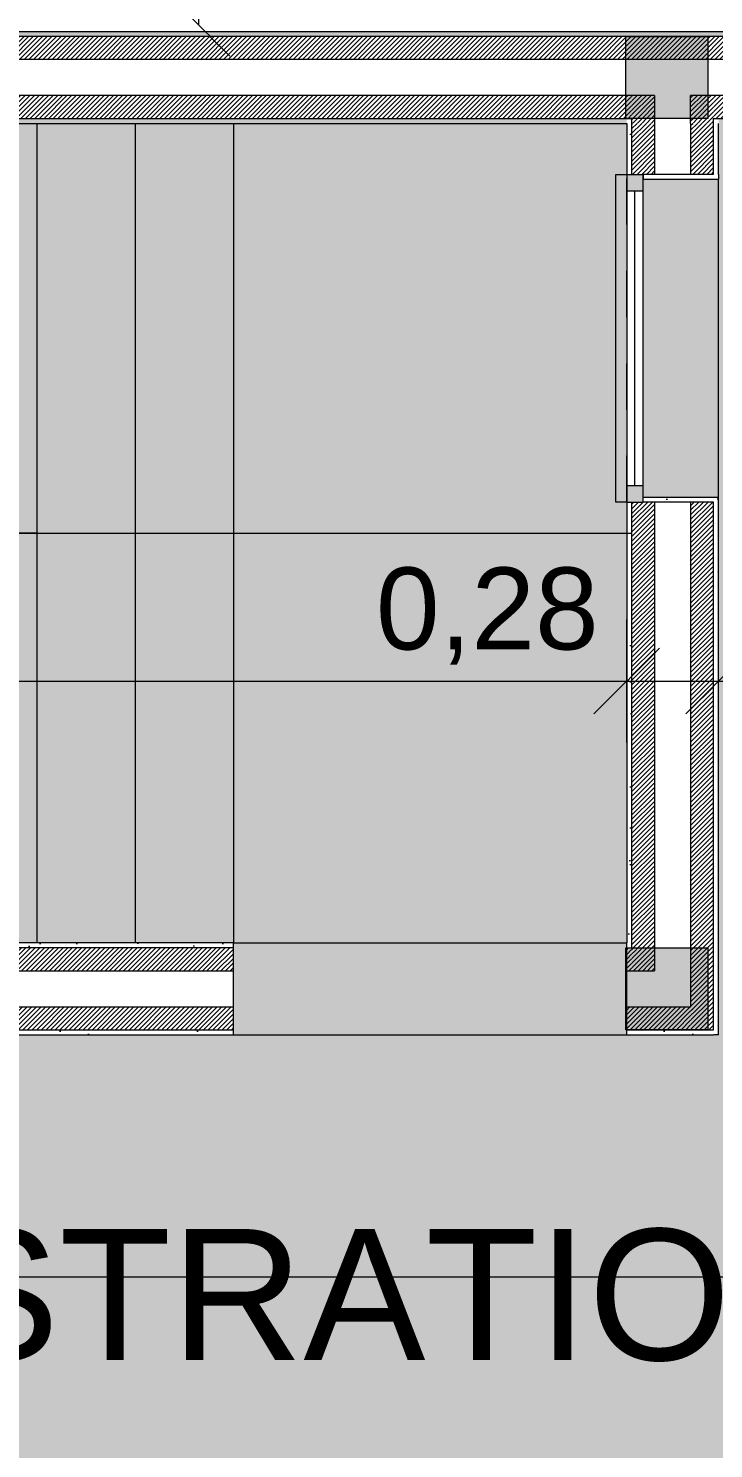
# Model space of a CAD drawing. Header units: millimetres. Extents: x 141848 to 1648660, y -821378 to -151356.
# Drawn here: x 227826 to 229916, y -257738 to -253406 of the extents above; entities that cross this region are included whole.
import ezdxf

# ---------------------------------------------------------------- set-up
doc = ezdxf.new("R2010")
doc.units = ezdxf.units.MM
doc.header["$MEASUREMENT"] = 0
doc.linetypes.add('Traits', pattern=[282.2222232818603, 141.1111116409302, -141.1111116409301])
doc.linetypes.add('Wipeout_Contour', pattern=[1000, 0, -1000])
for name, color, linetype in [('Cotations - 1_100', 7, 'Continuous'), ('Fenêtres ARCHICAD', 7, 'Continuous'), ('Marques - Coupes', 7, 'Continuous'), ('Nouveau_Co-Structure', 7, 'Continuous'), ('Sols_ Dalles', 7, 'Continuous')]:
    doc.layers.add(name, color=color, linetype=linetype)
doc.styles.add('STYLE_GENERE_2', font='')
doc.styles.get('STYLE_GENERE_2').set_extended_font_data('Arial')
doc.dimstyles.new('STYLE_GENERE__1', dxfattribs={"dimtxt": 250, "dimasz": 190, "dimexe": 1.25, "dimexo": 0.625, "dimgap": 0, "dimtad": 1, "dimlfac": 0.001, "dimtxsty": 'STYLE_GENERE_2', "dimblk": 'ARROWHEAD_6', "dimblk1": 'ARROWHEAD_6', "dimblk2": 'ARROWHEAD_6', "dimcen": 2.5, "dimse1": 1, "dimse2": 1, "dimclrd": 7, "dimclre": 7, "dimclrt": 7, "dimazin": 3, "dimtfac": 1, "dimtmove": 0, "dimatfit": 3})
doc.dimstyles.new('STYLE_GENERE__2', dxfattribs={"dimtxt": 250, "dimasz": 190, "dimexe": 1.25, "dimexo": 0.625, "dimgap": 0, "dimtad": 1, "dimlfac": 0.001, "dimtxsty": 'STYLE_GENERE_2', "dimblk": 'ARROWHEAD_6', "dimblk1": 'ARROWHEAD_6', "dimblk2": 'ARROWHEAD_6', "dimcen": 2.5, "dimse1": 1, "dimse2": 1, "dimclrd": 7, "dimclre": 7, "dimclrt": 7, "dimazin": 3, "dimtfac": 1, "dimtmove": 0, "dimatfit": 3})
doc.dimstyles.new('STYLE_GENERE__4', dxfattribs={"dimtxt": 250, "dimasz": 190, "dimexe": 1.25, "dimexo": 0.625, "dimgap": 0, "dimtad": 1, "dimlfac": 0.001, "dimtxsty": 'STYLE_GENERE_2', "dimblk": 'ARROWHEAD_6', "dimblk1": 'ARROWHEAD_6', "dimblk2": 'ARROWHEAD_6', "dimcen": 2.5, "dimse1": 1, "dimse2": 1, "dimclrd": 7, "dimclre": 7, "dimclrt": 7, "dimazin": 3, "dimtfac": 1, "dimtmove": 0, "dimatfit": 3})
pattern_1 = [(45, (0, 175), (-55.68465901844063, 55.68465901844063), [0, -52.50000000000001, 0, -78.75000000000003]), (110, (175, 175), (74.00079388689029, 26.93408628689645), [0, -38.5, 0, -66.50000000000001])]
pattern_2 = [(45, (0, 0), (-7.071067811865476, 7.071067811865476), [])]

# ---------------------------------------------------------------- blocks, each defined once
blk = doc.blocks.new('Dalle_17_1', base_point=(219225.5419720408, -253415.5712908681))
at = {"layer": 'Sols_ Dalles', "linetype": 'Continuous', "lineweight": 0, "true_color": 0x393736}
blk.add_hatch(color=250, dxfattribs=at).paths.add_polyline_path([(219225.5419720408, -253415.5712908681), (219225.5419720408, -256655.5712908682), (221305.5419720408, -256655.5712908682), (221305.5419720408, -257683.6597631115), (219225.5419720408, -257683.6597631115), (219225.5419720408, -261165.5712908682), (230511.033568261, -261165.5712908681), (230511.033568261, -259085.5712908682), (232166.033568261, -259085.5712908682), (232166.033568261, -261165.5712908681), (244226.033568261, -261165.5712908681), (244226.033568261, -253415.5712908681)])
at = {"layer": 'Sols_ Dalles', "color": 250, "linetype": 'Continuous', "lineweight": 5, "true_color": 0x1f1f1f, "flags": 128}
blk.add_lwpolyline([(219225.5419720408, -253415.5712908681), (244226.033568261, -253415.5712908681), (244226.033568261, -261165.5712908681), (232166.033568261, -261165.5712908681), (232166.033568261, -259085.5712908682), (230511.033568261, -259085.5712908682), (230511.033568261, -261165.5712908681), (219225.5419720408, -261165.5712908682), (219225.5419720408, -257683.6597631115), (221305.5419720408, -257683.6597631115), (221305.5419720408, -256655.5712908682), (219225.5419720408, -256655.5712908682)], close=True, dxfattribs=at)
blk = doc.blocks.new('Mur_16_1', base_point=(244226.033568261, -253415.5712908681))
at = {"color": 254, "linetype": 'Wipeout_Contour', "lineweight": 0, "ltscale": 1374074.521205101}
blk.add_wipeout([(219240.54197204046, -253430.5712908681), (244211.0335682609, -253430.5712908681), (244211.0335682609, -253415.5712908681), (219240.54197204046, -253415.5712908681)], dxfattribs=at)
at = {"color": 254, "linetype": 'Wipeout_Contour', "lineweight": 0, "ltscale": 1368799.062652909}
blk.add_wipeout([(229651.0335682609, -253695.5712908682), (229666.0335682609, -253695.5712908682), (229666.0335682609, -253680.5712908682), (229651.0335682609, -253680.5712908682)], dxfattribs=at)
at = {"color": 254, "linetype": 'Wipeout_Contour', "lineweight": 0, "ltscale": 1369510.679726213}
blk.add_wipeout([(229916.0335682609, -253695.5712908682), (229931.0335682609, -253695.5712908682), (229931.0335682609, -253680.5712908682), (229916.0335682609, -253680.5712908682)], dxfattribs=at)
at = {"linetype": 'Continuous', "lineweight": 5, "true_color": 0x5f5f5f}
h = blk.add_hatch(dxfattribs=at)
h.set_pattern_fill('Enduit_0001', color=251, style=0, pattern_type=2)
h.set_pattern_definition(pattern_1)
h.paths.add_polyline_path([(219240.5419720405, -253430.5712908681), (244211.033568261, -253430.5712908681), (244211.033568261, -253415.5712908681), (219240.5419720405, -253415.5712908681)])
h = blk.add_hatch(dxfattribs=at)
h.set_pattern_fill('Enduit_0001', color=251, style=0, pattern_type=2)
h.set_pattern_definition(pattern_1)
h.paths.add_polyline_path([(229651.0335682609, -253695.5712908682), (229666.0335682609, -253695.5712908682), (229666.0335682609, -253680.5712908682), (229651.0335682609, -253680.5712908682)])
h = blk.add_hatch(dxfattribs=at)
h.set_pattern_fill('Enduit_0001', color=251, style=0, pattern_type=2)
h.set_pattern_definition(pattern_1)
h.paths.add_polyline_path([(229916.0335682609, -253695.5712908682), (229931.0335682609, -253695.5712908682), (229931.0335682609, -253680.5712908682), (229916.0335682609, -253680.5712908682)])
at = {"color": 254, "linetype": 'Wipeout_Contour', "lineweight": 0, "ltscale": 1374194.48404925}
blk.add_wipeout([(219310.5419720406, -253500.57129086822), (244141.03356826105, -253500.57129086822), (244141.03356826105, -253430.5712908682), (219310.5419720406, -253430.5712908682)], dxfattribs=at)
at = {"color": 254, "linetype": 'Wipeout_Contour', "lineweight": 0, "ltscale": 1362360.349666437}
blk.add_wipeout([(224841.0335682608, -253695.5712908682), (229651.03356826087, -253695.5712908682), (229651.03356826087, -253680.5712908682), (224841.0335682608, -253680.5712908682)], dxfattribs=at)
at = {"linetype": 'Continuous', "lineweight": 5, "true_color": 0x5f5f5f}
h = blk.add_hatch(dxfattribs=at)
h.set_pattern_fill('Briques_terre_cuite__int_97', color=251, style=0, pattern_type=2)
h.set_pattern_definition(pattern_2)
h.paths.add_polyline_path([(219310.5419720406, -253500.5712908682), (244141.033568261, -253500.5712908682), (244141.033568261, -253430.5712908681), (219310.5419720406, -253430.5712908681)])
h = blk.add_hatch(dxfattribs=at)
h.set_pattern_fill('Enduit_0001', color=251, style=0, pattern_type=2)
h.set_pattern_definition(pattern_1)
h.paths.add_polyline_path([(224841.0335682608, -253695.5712908682), (229651.0335682609, -253695.5712908682), (229651.0335682609, -253680.5712908682), (224841.0335682608, -253680.5712908682)])
at = {"color": 7, "linetype": 'Continuous', "lineweight": 5}
blk.add_line((244141.033568261, -253430.5712908681), (219310.5419720406, -253430.5712908681), dxfattribs=at)
at = {"color": 7, "linetype": 'Continuous', "lineweight": 5, "flags": 128}
blk.add_lwpolyline([(244226.033568261, -253415.5712908681), (219225.5419720405, -253415.5712908681)], dxfattribs=at)
at = {"color": 254, "linetype": 'Wipeout_Contour', "lineweight": 0, "ltscale": 1388277.555200387}
blk.add_wipeout([(229846.0335682608, -253610.57129086813), (244031.033568261, -253610.57129086813), (244031.033568261, -253500.57129086816), (229846.0335682608, -253500.57129086816)], dxfattribs=at)
at = {"color": 254, "linetype": 'Wipeout_Contour', "lineweight": 0, "ltscale": 1368762.067978173}
blk.add_wipeout([(229736.0335682609, -253610.57129086813), (229846.03356826087, -253610.57129086813), (229846.03356826087, -253500.57129086816), (229736.0335682609, -253500.57129086816)], dxfattribs=at)
at = {"color": 254, "linetype": 'Wipeout_Contour', "lineweight": 0, "ltscale": 1377719.244217107}
blk.add_wipeout([(229916.0335682609, -253680.57129086822), (236091.0335682607, -253680.57129086822), (236091.0335682607, -253610.5712908682), (229916.0335682609, -253610.5712908682)], dxfattribs=at)
at = {"linetype": 'Continuous', "lineweight": 5, "true_color": 0x5f5f5f}
h = blk.add_hatch(dxfattribs=at)
h.set_pattern_fill('Briques_terre_cuite__int_97', color=251, style=0, pattern_type=2)
h.set_pattern_definition(pattern_2)
h.paths.add_polyline_path([(229916.0335682609, -253680.5712908682), (236091.0335682607, -253680.5712908682), (236091.0335682607, -253610.5712908681), (229916.0335682609, -253610.5712908681)])
at = {"color": 7, "linetype": 'Continuous', "lineweight": 5}
blk.add_line((244031.033568261, -253500.5712908682), (229846.0335682608, -253500.5712908682), dxfattribs=at)
at = {"color": 254, "linetype": 'Wipeout_Contour', "lineweight": 0, "ltscale": 1361966.980552045}
blk.add_wipeout([(224756.0335682608, -253610.57129086813), (229736.03356826087, -253610.57129086813), (229736.03356826087, -253500.57129086816), (224756.0335682608, -253500.57129086816)], dxfattribs=at)
at = {"color": 7, "linetype": 'Continuous', "lineweight": 5}
for p, q in [((229736.0335682609, -253500.5712908682), (224756.0335682608, -253500.5712908682)), ((229846.0335682608, -253500.5712908682), (229736.0335682609, -253500.5712908682))]:
    blk.add_line(p, q, dxfattribs=at)
at = {"color": 254, "linetype": 'Wipeout_Contour', "lineweight": 0, "ltscale": 1368787.153171021}
blk.add_wipeout([(229666.0335682609, -253680.57129086822), (229736.0335682609, -253680.57129086822), (229736.0335682609, -253610.5712908682), (229666.0335682609, -253610.5712908682)], dxfattribs=at)
at = {"color": 254, "linetype": 'Wipeout_Contour', "lineweight": 0, "ltscale": 1369270.560203287}
blk.add_wipeout([(229846.0335682608, -253680.57129086822), (229916.03356826084, -253680.57129086822), (229916.03356826084, -253610.5712908682), (229846.0335682608, -253610.5712908682)], dxfattribs=at)
at = {"linetype": 'Continuous', "lineweight": 5, "true_color": 0x5f5f5f}
h = blk.add_hatch(dxfattribs=at)
h.set_pattern_fill('Briques_terre_cuite__int_97', color=251, style=0, pattern_type=2)
h.set_pattern_definition(pattern_2)
h.paths.add_polyline_path([(229666.0335682609, -253680.5712908682), (229736.0335682609, -253680.5712908682), (229736.0335682609, -253610.5712908681), (229666.0335682609, -253610.5712908681)])
h = blk.add_hatch(dxfattribs=at)
h.set_pattern_fill('Briques_terre_cuite__int_97', color=251, style=0, pattern_type=2)
h.set_pattern_definition(pattern_2)
h.paths.add_polyline_path([(229846.0335682608, -253680.5712908682), (229916.0335682609, -253680.5712908682), (229916.0335682609, -253610.5712908681), (229846.0335682608, -253610.5712908681)])
at = {"color": 7, "linetype": 'Continuous', "lineweight": 5}
for p, q in [((229736.0335682609, -253610.5712908681), (229736.0335682609, -253680.5712908682)), ((229916.0335682609, -253610.5712908681), (229846.0335682608, -253610.5712908681)), ((229846.0335682608, -253680.5712908682), (229846.0335682608, -253610.5712908681)), ((236091.0335682607, -253610.5712908681), (229916.0335682609, -253610.5712908681)), ((229916.0335682609, -253695.5712908682), (229916.0335682609, -253680.5712908682)), ((229916.0335682609, -253680.5712908682), (236091.0335682607, -253680.5712908682))]:
    blk.add_line(p, q, dxfattribs=at)
at = {"color": 254, "linetype": 'Wipeout_Contour', "lineweight": 0, "ltscale": 1362233.96627735}
blk.add_wipeout([(224826.0335682608, -253680.57129086822), (229666.03356826084, -253680.57129086822), (229666.03356826084, -253610.5712908682), (224826.0335682608, -253610.5712908682)], dxfattribs=at)
at = {"linetype": 'Continuous', "lineweight": 5, "true_color": 0x5f5f5f}
h = blk.add_hatch(dxfattribs=at)
h.set_pattern_fill('Briques_terre_cuite__int_97', color=251, style=0, pattern_type=2)
h.set_pattern_definition(pattern_2)
h.paths.add_polyline_path([(224826.0335682608, -253680.5712908682), (229666.0335682609, -253680.5712908682), (229666.0335682609, -253610.5712908681), (224826.0335682608, -253610.5712908681)])
at = {"color": 7, "linetype": 'Continuous', "lineweight": 5}
for p, q in [((229666.0335682609, -253610.5712908681), (224826.0335682608, -253610.5712908681)), ((229736.0335682609, -253610.5712908681), (229666.0335682609, -253610.5712908681)), ((224826.0335682608, -253680.5712908682), (229666.0335682609, -253680.5712908682)), ((229666.0335682609, -253680.5712908682), (229666.0335682609, -253695.5712908682))]:
    blk.add_line(p, q, dxfattribs=at)
at = {"color": 7, "linetype": 'Continuous', "lineweight": 5, "flags": 128}
blk.add_lwpolyline([(224841.0335682608, -253695.5712908682), (229651.0335682609, -253695.5712908682)], dxfattribs=at)
blk = doc.blocks.new('Fenêtre 25_11')
at = {"layer": 'Fenêtres ARCHICAD', "color": 7, "linetype": 'Continuous', "lineweight": 5}
for p, q in [((-500, 230), (-484.9999999999999, 230)), ((-485, 230), (485, 230)), ((-484.9999999999999, 8.33e-14), (-484.9999999999999, 230)), ((500, 230), (484.9999999999998, 230)), ((484.9999999999998, 5.55e-14), (484.9999999999998, 230)), ((-500, -35), (-500, 0)), ((-500, -35), (-500, 0)), ((500, -35), (500, 0)), ((500, -35), (500, 0)), ((-500, -50), (-500, -35)), ((-500, -50), (-500, -35)), ((500, -50), (500, -35)), ((500, -50), (500, -35)), ((-500, -50), (-500, -83.33333333333334)), ((-500, -83.33333333333334), (500, -83.33333333333334)), ((500, -83.33333333333334), (500, -50))]:
    blk.add_line(p, q, dxfattribs=at)
at = {"layer": 'Fenêtres ARCHICAD', "color": 7, "linetype": 'Traits', "lineweight": 5}
blk.add_line((-500, -50), (500, -50), dxfattribs=at)
at = {"color": 254, "linetype": 'Wipeout_Contour', "lineweight": 0, "ltscale": 1805.539500322647}
blk.add_wipeout([(-450, 0), (-450, -50), (450, -50), (450, 0)], dxfattribs=at).dxf.layer = 'Fenêtres ARCHICAD'
at = {"layer": 'Fenêtres ARCHICAD', "color": 7, "linetype": 'Continuous', "lineweight": 5}
for p, q in [((-500, 0), (-450, 0)), ((-450, 0), (-450, -50)), ((-450, 0), (450, 0)), ((450, -50), (450, 0)), ((450, 0), (500, 0)), ((-450, -25), (450, -25)), ((-450, -50), (-500, -50)), ((450, -50), (-450, -50)), ((500, -50), (450, -50))]:
    blk.add_line(p, q, dxfattribs=at)
blk = doc.blocks.new('Mur_44_1', base_point=(229651.0335682609, -256475.5712908682))
at = {"color": 254, "linetype": 'Wipeout_Contour', "lineweight": 0, "ltscale": 1369396.525943397}
blk.add_wipeout([(229846.0335682608, -253695.5712908682), (229916.03356826084, -253695.5712908682), (229916.03356826084, -253680.5712908682), (229846.0335682608, -253680.5712908682)], dxfattribs=at)
at = {"color": 254, "linetype": 'Wipeout_Contour', "lineweight": 0, "ltscale": 1032206.449551505}
blk.add_wipeout([(229651.0335682609, -256210.5712908682), (229666.03356826087, -256210.5712908682), (229651.0335682609, -256195.5712908682)], dxfattribs=at)
at = {"color": 254, "linetype": 'Wipeout_Contour', "lineweight": 0, "ltscale": 1033329.076330912}
blk.add_wipeout([(229916.0335682609, -256475.5712908682), (229931.0335682609, -256475.5712908682), (229916.0335682609, -256460.5712908682)], dxfattribs=at)
at = {"linetype": 'Continuous', "lineweight": 5, "true_color": 0x5f5f5f}
h = blk.add_hatch(dxfattribs=at)
h.set_pattern_fill('Briques_terre_cuite__int_97', color=251, style=0, pattern_type=2)
h.set_pattern_definition(pattern_2)
h.paths.add_polyline_path([(229846.0335682608, -253695.5712908682), (229916.0335682609, -253695.5712908682), (229916.0335682609, -253680.5712908682), (229846.0335682608, -253680.5712908682)])
h = blk.add_hatch(dxfattribs=at)
h.set_pattern_fill('Enduit_0001', color=251, style=0, pattern_type=2)
h.set_pattern_definition(pattern_1)
h.paths.add_polyline_path([(229651.0335682609, -256210.5712908682), (229666.0335682608, -256210.5712908682), (229651.0335682609, -256195.5712908682)])
h = blk.add_hatch(dxfattribs=at)
h.set_pattern_fill('Enduit_0001', color=251, style=0, pattern_type=2)
h.set_pattern_definition(pattern_1)
h.paths.add_polyline_path([(229916.0335682609, -256475.5712908682), (229931.0335682609, -256475.5712908682), (229916.0335682609, -256460.5712908682)])
at = {"color": 254, "linetype": 'Wipeout_Contour', "lineweight": 0, "ltscale": 1369154.824507454}
blk.add_wipeout([(229736.0335682609, -253695.5712908682), (229846.03356826087, -253695.5712908682), (229846.03356826087, -253680.5712908682), (229736.0335682609, -253680.5712908682)], dxfattribs=at)
at = {"color": 254, "linetype": 'Wipeout_Contour', "lineweight": 0, "ltscale": 1369763.082496656}
blk.add_wipeout([(229916.0335668096, -253850.8691579527), (229931.0335676648, -253850.8691579527), (229931.03357451936, -253695.57129189657), (229916.03358394597, -253695.57129189657)], dxfattribs=at)
at = {"color": 254, "linetype": 'Wipeout_Contour', "lineweight": 0, "ltscale": 1033151.155318347}
blk.add_wipeout([(229846.0335682608, -256460.5712908682), (229916.03356826084, -256460.5712908682), (229846.0335682608, -256390.5712908682)], dxfattribs=at)
at = {"linetype": 'Continuous', "lineweight": 5, "true_color": 0x5f5f5f}
h = blk.add_hatch(dxfattribs=at)
h.set_pattern_fill('Enduit_0001', color=251, style=0, pattern_type=2)
h.set_pattern_definition(pattern_1)
h.paths.add_polyline_path([(229916.0335668096, -253850.8691579527), (229931.0335676648, -253850.8691579527), (229931.0335745194, -253695.5712918966), (229916.033583946, -253695.5712918966)])
h = blk.add_hatch(dxfattribs=at)
h.set_pattern_fill('Briques_terre_cuite__int_97', color=251, style=0, pattern_type=2)
h.set_pattern_definition(pattern_2)
h.paths.add_polyline_path([(229846.0335682608, -256460.5712908682), (229916.0335682609, -256460.5712908682), (229846.0335682608, -256390.5712908682)])
at = {"color": 254, "linetype": 'Wipeout_Contour', "lineweight": 0, "ltscale": 1368913.16339632}
blk.add_wipeout([(229666.0335682609, -253695.5712908682), (229736.0335682609, -253695.5712908682), (229736.0335682609, -253680.5712908682), (229666.0335682609, -253680.5712908682)], dxfattribs=at)
at = {"linetype": 'Continuous', "lineweight": 5, "true_color": 0x5f5f5f}
h = blk.add_hatch(dxfattribs=at)
h.set_pattern_fill('Briques_terre_cuite__int_97', color=251, style=0, pattern_type=2)
h.set_pattern_definition(pattern_2)
h.paths.add_polyline_path([(229666.0335682609, -253695.5712908682), (229736.0335682609, -253695.5712908682), (229736.0335682609, -253680.5712908682), (229666.0335682609, -253680.5712908682)])
at = {"color": 254, "linetype": 'Wipeout_Contour', "lineweight": 0, "ltscale": 1375354.317541871}
blk.add_wipeout([(229931.03357577173, -254850.8691662017), (229916.033561598, -254850.8691662017), (229916.03358580795, -256460.5712908682), (229931.03357577173, -256460.5712908682)], dxfattribs=at)
at = {"color": 254, "linetype": 'Wipeout_Contour', "lineweight": 0, "ltscale": 1032771.433866668}
blk.add_wipeout([(229736.0335682609, -256390.5712908682), (229846.0335682609, -256390.5712908682), (229736.0335682609, -256280.5712908682)], dxfattribs=at)
at = {"linetype": 'Continuous', "lineweight": 5, "true_color": 0x5f5f5f}
h = blk.add_hatch(dxfattribs=at)
h.set_pattern_fill('Enduit_0001', color=251, style=0, pattern_type=2)
h.set_pattern_definition(pattern_1)
h.paths.add_polyline_path([(229931.0335757718, -254850.8691662017), (229916.033561598, -254850.8691662017), (229916.033585808, -256460.5712908682), (229931.0335757718, -256460.5712908682)])
at = {"color": 254, "linetype": 'Wipeout_Contour', "lineweight": 0, "ltscale": 1369028.83652595}
blk.add_wipeout([(229736.0335682609, -253680.57129086822), (229846.03356826087, -253680.57129086822), (229846.03356826087, -253610.5712908682), (229736.0335682609, -253610.5712908682)], dxfattribs=at)
at = {"color": 254, "linetype": 'Wipeout_Contour', "lineweight": 0, "ltscale": 1369051.596572834}
blk.add_wipeout([(229666.03357571148, -253695.57129086816), (229651.0335682609, -253695.57129086816), (229651.0335682609, -253850.8691430127), (229666.03357571148, -253850.8691430127)], dxfattribs=at)
at = {"color": 254, "linetype": 'Wipeout_Contour', "lineweight": 0, "ltscale": 1032388.617941879}
blk.add_wipeout([(229666.0335682608, -256280.5712908682), (229736.03356826084, -256280.5712908682), (229666.0335682608, -256210.57129086813)], dxfattribs=at)
at = {"linetype": 'Continuous', "lineweight": 5, "true_color": 0x5f5f5f}
h = blk.add_hatch(dxfattribs=at)
h.set_pattern_fill('Enduit_0001', color=251, style=0, pattern_type=2)
h.set_pattern_definition(pattern_1)
h.paths.add_polyline_path([(229666.0335757114, -253695.5712908682), (229651.0335682609, -253695.5712908682), (229651.0335682609, -253850.8691430127), (229666.0335757114, -253850.8691430127)])
h = blk.add_hatch(dxfattribs=at)
h.set_pattern_fill('Briques_terre_cuite__int_97', color=251, style=0, pattern_type=2)
h.set_pattern_definition(pattern_2)
h.paths.add_polyline_path([(229666.0335682608, -256280.5712908682), (229736.0335682609, -256280.5712908682), (229666.0335682608, -256210.5712908681)])
at = {"color": 254, "linetype": 'Wipeout_Contour', "lineweight": 0, "ltscale": 1033326.508240678}
blk.add_wipeout([(229931.0335682609, -256460.5712908682), (229916.0335682609, -256460.5712908682), (229931.0335682609, -256475.5712908682)], dxfattribs=at)
at = {"linetype": 'Continuous', "lineweight": 5, "true_color": 0x5f5f5f}
h = blk.add_hatch(dxfattribs=at)
h.set_pattern_fill('Enduit_0001', color=251, style=0, pattern_type=2)
h.set_pattern_definition(pattern_1)
h.paths.add_polyline_path([(229931.0335682609, -256460.5712908682), (229916.0335682609, -256460.5712908682), (229931.0335682609, -256475.5712908682)])
at = {"color": 254, "linetype": 'Wipeout_Contour', "lineweight": 0, "ltscale": 1711515.033563602}
blk.add_wipeout([(229736.03358061617, -253695.57129241046), (229666.0335573085, -253695.57129241046), (229666.0335573085, -253850.86915380467), (229701.0335689623, -253850.8691577535), (229736.03358061617, -253850.8691577535)], dxfattribs=at)
at = {"color": 254, "linetype": 'Wipeout_Contour', "lineweight": 0, "ltscale": 1374250.984236939}
blk.add_wipeout([(229651.0335682609, -256195.5712908682), (229666.03357571148, -256195.5712908682), (229666.03357571148, -254850.86914301277), (229651.0335682609, -254850.86914301277)], dxfattribs=at)
at = {"linetype": 'Continuous', "lineweight": 5, "true_color": 0x5f5f5f}
h = blk.add_hatch(dxfattribs=at)
h.set_pattern_fill('Briques_terre_cuite__int_97', color=251, style=0, pattern_type=2)
h.set_pattern_definition(pattern_2)
h.paths.add_polyline_path([(229736.0335806162, -253695.5712924104), (229666.0335573085, -253695.5712924104), (229666.0335573085, -253850.8691538046), (229701.0335689623, -253850.8691577535), (229736.0335806162, -253850.8691577535)])
h = blk.add_hatch(dxfattribs=at)
h.set_pattern_fill('Enduit_0001', color=251, style=0, pattern_type=2)
h.set_pattern_definition(pattern_1)
h.paths.add_polyline_path([(229651.0335682609, -256195.5712908682), (229666.0335757114, -256195.5712908682), (229666.0335757114, -254850.8691430127), (229651.0335682609, -254850.8691430127)])
at = {"color": 7, "linetype": 'Continuous', "lineweight": 5}
for p, q in [((229666.0335573085, -253695.5712908682), (229666.0335573085, -253850.8691529965)), ((229666.0335682609, -253680.5712908682), (229666.0335682609, -253695.5712908682)), ((229651.0335682609, -253850.8691571068), (229666.0335682609, -253850.8691571068))]:
    blk.add_line(p, q, dxfattribs=at)
at = {"color": 7, "linetype": 'Continuous', "lineweight": 5, "flags": 128}
blk.add_lwpolyline([(229651.0335682609, -253695.5712908682), (229651.0335682609, -253850.8691430127)], dxfattribs=at)
at = {"color": 254, "linetype": 'Wipeout_Contour', "lineweight": 0, "ltscale": 1369407.292830534}
blk.add_wipeout([(229846.03356915497, -253695.5712919112), (229736.0335555949, -253695.5712919112), (229736.0335555949, -253850.86915716884), (229846.03356915497, -253850.86915716884)], dxfattribs=at)
at = {"color": 254, "linetype": 'Wipeout_Contour', "lineweight": 0, "ltscale": 1032203.880208605}
blk.add_wipeout([(229666.03356826087, -256195.5712908682), (229651.0335682609, -256195.5712908682), (229666.03356826087, -256210.5712908682)], dxfattribs=at)
at = {"linetype": 'Continuous', "lineweight": 5, "true_color": 0x5f5f5f}
h = blk.add_hatch(dxfattribs=at)
h.set_pattern_fill('Enduit_0001', color=251, style=0, pattern_type=2)
h.set_pattern_definition(pattern_1)
h.paths.add_polyline_path([(229666.0335682608, -256195.5712908682), (229651.0335682609, -256195.5712908682), (229666.0335682608, -256210.5712908682)])
at = {"color": 7, "linetype": 'Continuous', "lineweight": 5}
for p, q in [((229736.0335682609, -253610.5712908681), (229736.0335682609, -253680.5712908682)), ((229736.0335682609, -253680.5712908682), (229736.0335682609, -253695.5712908682))]:
    blk.add_line(p, q, dxfattribs=at)
at = {"color": 254, "linetype": 'Wipeout_Contour', "lineweight": 0, "ltscale": 1369648.949728995}
blk.add_wipeout([(229846.0335760095, -253850.8691566598), (229916.03356781387, -253850.8691566598), (229916.03354725023, -253695.57129140222), (229846.0335760095, -253695.57129140222)], dxfattribs=at)
at = {"linetype": 'Continuous', "lineweight": 5, "true_color": 0x5f5f5f}
h = blk.add_hatch(dxfattribs=at)
h.set_pattern_fill('Briques_terre_cuite__int_97', color=251, style=0, pattern_type=2)
h.set_pattern_definition(pattern_2)
h.paths.add_polyline_path([(229846.0335760095, -253850.8691566598), (229916.0335678138, -253850.8691566598), (229916.0335472502, -253695.5712914022), (229846.0335760095, -253695.5712914022)])
at = {"color": 7, "linetype": 'Continuous', "lineweight": 5}
for p, q in [((229846.0335682608, -253680.5712908682), (229846.0335682608, -253610.5712908681)), ((229846.0335682608, -253695.5712908682), (229846.0335682608, -253680.5712908682)), ((229916.0335682609, -253695.5712908682), (229916.0335682609, -253680.5712908682))]:
    blk.add_line(p, q, dxfattribs=at)
at = {"color": 254, "linetype": 'Wipeout_Contour', "lineweight": 0, "ltscale": 1717477.738215014}
blk.add_wipeout([(229701.03357536093, -254850.86915358077), (229666.0335573085, -254850.86917406542), (229666.0335573085, -256210.5712908682), (229736.0335729287, -256210.5712908682), (229736.0335729287, -254850.86915358077)], dxfattribs=at)
at = {"linetype": 'Continuous', "lineweight": 5, "true_color": 0x5f5f5f}
h = blk.add_hatch(dxfattribs=at)
h.set_pattern_fill('Briques_terre_cuite__int_97', color=251, style=0, pattern_type=2)
h.set_pattern_definition(pattern_2)
h.paths.add_polyline_path([(229701.0335753609, -254850.8691535807), (229666.0335573085, -254850.8691740654), (229666.0335573085, -256210.5712908682), (229736.0335729287, -256210.5712908682), (229736.0335729287, -254850.8691535807)])
at = {"color": 7, "linetype": 'Continuous', "lineweight": 5}
blk.add_line((229651.0335682609, -254850.8691571068), (229666.0335682609, -254850.8691571068), dxfattribs=at)
at = {"color": 254, "linetype": 'Wipeout_Contour', "lineweight": 0, "ltscale": 1712219.528022923}
blk.add_wipeout([(229931.0335682609, -253850.86915710682), (229916.0335682609, -253850.86915710682), (229701.0335682609, -253850.86915710682), (229701.0335682609, -253865.8691571068), (229931.0335682609, -253865.8691571068)], dxfattribs=at)
at = {"linetype": 'Continuous', "lineweight": 5, "true_color": 0x5f5f5f}
h = blk.add_hatch(dxfattribs=at)
h.set_pattern_fill('Enduit_0001', color=251, style=0, pattern_type=2)
h.set_pattern_definition(pattern_1)
h.paths.add_polyline_path([(229931.0335682609, -253850.8691571068), (229916.0335682609, -253850.8691571068), (229701.0335682609, -253850.8691571068), (229701.0335682609, -253865.8691571068), (229931.0335682609, -253865.8691571068)])
at = {"color": 7, "linetype": 'Continuous', "lineweight": 5}
for p, q in [((229736.0335555949, -253695.5712919112), (229736.0335555949, -253850.8691571688)), ((229846.0335760095, -253695.5712914022), (229846.0335760095, -253850.8691566598)), ((229916.0335678138, -253850.8691566598), (229916.0335472502, -253695.5712914022)), ((229666.0335682609, -253850.8691571068), (229701.0335682609, -253850.8691571068)), ((229701.0335682609, -253850.8691571068), (229701.0335682609, -253865.8691571068)), ((229916.0335682609, -253850.8691571068), (229701.0335682609, -253850.8691571068)), ((229701.0335682609, -253865.8691571068), (229931.0335682609, -253865.8691571068)), ((229931.0335682609, -253850.8691571068), (229931.0335682609, -253865.8691571068))]:
    blk.add_line(p, q, dxfattribs=at)
at = {"color": 7, "linetype": 'Continuous', "lineweight": 5, "flags": 128}
blk.add_lwpolyline([(229931.0335682609, -253850.8691510594), (229931.0335682609, -253695.5712908682)], dxfattribs=at)
at = {"color": 254, "linetype": 'Wipeout_Contour', "lineweight": 0, "ltscale": 1032381.806344215}
blk.add_wipeout([(229736.03356826084, -256210.57129086813), (229666.0335682608, -256210.57129086813), (229736.03356826084, -256280.5712908682)], dxfattribs=at)
at = {"linetype": 'Continuous', "lineweight": 5, "true_color": 0x5f5f5f}
h = blk.add_hatch(dxfattribs=at)
h.set_pattern_fill('Briques_terre_cuite__int_97', color=251, style=0, pattern_type=2)
h.set_pattern_definition(pattern_2)
h.paths.add_polyline_path([(229736.0335682609, -256210.5712908681), (229666.0335682608, -256210.5712908681), (229736.0335682609, -256280.5712908682)])
at = {"color": 7, "linetype": 'Continuous', "lineweight": 5}
for p, q in [((229666.0335573085, -254850.869172368), (229666.0335573085, -256210.5712908682)), ((229651.0335628964, -256210.5712866213), (229666.0335682608, -256210.5712866213))]:
    blk.add_line(p, q, dxfattribs=at)
at = {"color": 7, "linetype": 'Continuous', "lineweight": 5, "flags": 128}
blk.add_lwpolyline([(229651.0335682609, -254850.8691430127), (229651.0335682609, -256195.5712908682)], dxfattribs=at)
at = {"color": 254, "linetype": 'Wipeout_Contour', "lineweight": 0, "ltscale": 1374731.89800923}
blk.add_wipeout([(229736.033551074, -256280.5712908682), (229846.03358009367, -256280.5712908682), (229846.03358009367, -254850.86915919892), (229736.033551074, -254850.86915919892)], dxfattribs=at)
at = {"color": 254, "linetype": 'Wipeout_Contour', "lineweight": 0, "ltscale": 1032761.539977538}
blk.add_wipeout([(229846.0335682609, -256280.5712908682), (229736.0335682609, -256280.5712908682), (229846.0335682609, -256390.5712908682)], dxfattribs=at)
at = {"color": 7, "linetype": 'Continuous', "lineweight": 5}
blk.add_line((229666.0335682608, -256280.5712908682), (229736.0335682609, -256280.5712908682), dxfattribs=at)
at = {"color": 254, "linetype": 'Wipeout_Contour', "lineweight": 0, "ltscale": 1375136.405057775}
blk.add_wipeout([(229846.0335761359, -256390.5712908682), (229916.0335599662, -256390.5712908682), (229916.0335599662, -254850.86915579383), (229846.0335761359, -254850.86915579383)], dxfattribs=at)
at = {"linetype": 'Continuous', "lineweight": 5, "true_color": 0x5f5f5f}
h = blk.add_hatch(dxfattribs=at)
h.set_pattern_fill('Briques_terre_cuite__int_97', color=251, style=0, pattern_type=2)
h.set_pattern_definition(pattern_2)
h.paths.add_polyline_path([(229846.0335761359, -256390.5712908682), (229916.0335599662, -256390.5712908682), (229916.0335599662, -254850.8691557938), (229846.0335761359, -254850.8691557938)])
at = {"color": 254, "linetype": 'Wipeout_Contour', "lineweight": 0, "ltscale": 1715885.538965094}
blk.add_wipeout([(229931.0335682609, -254835.8691571068), (229701.0335682609, -254835.8691571068), (229701.0335682609, -254850.8691571068), (229916.0335682609, -254850.8691571068), (229931.0335682609, -254850.8691571068)], dxfattribs=at)
at = {"color": 254, "linetype": 'Wipeout_Contour', "lineweight": 0, "ltscale": 1033144.347702796}
blk.add_wipeout([(229916.0335682609, -256390.57129086807), (229846.0335682608, -256390.57129086807), (229916.0335682609, -256460.5712908682)], dxfattribs=at)
at = {"linetype": 'Continuous', "lineweight": 5, "true_color": 0x5f5f5f}
h = blk.add_hatch(dxfattribs=at)
h.set_pattern_fill('Enduit_0001', color=251, style=0, pattern_type=2)
h.set_pattern_definition(pattern_1)
h.paths.add_polyline_path([(229931.0335682609, -254835.8691571068), (229701.0335682609, -254835.8691571068), (229701.0335682609, -254850.8691571068), (229916.0335682609, -254850.8691571068), (229931.0335682609, -254850.8691571068)])
h = blk.add_hatch(dxfattribs=at)
h.set_pattern_fill('Briques_terre_cuite__int_97', color=251, style=0, pattern_type=2)
h.set_pattern_definition(pattern_2)
h.paths.add_polyline_path([(229916.0335682609, -256390.571290868), (229846.0335682608, -256390.571290868), (229916.0335682609, -256460.5712908682)])
at = {"color": 7, "linetype": 'Continuous', "lineweight": 5}
for p, q in [((229666.0335682609, -254850.8691571068), (229701.0335682609, -254850.8691571068)), ((229701.0335682609, -254835.8691571068), (229931.0335682609, -254835.8691571068)), ((229701.0335682609, -254850.8691571068), (229701.0335682609, -254835.8691571068)), ((229916.0335682609, -254850.8691571068), (229701.0335682609, -254850.8691571068)), ((229736.033551074, -254850.8691591989), (229736.033551074, -256280.5712908682)), ((229846.0335761359, -254850.8691557938), (229846.0335761359, -256390.5712908682)), ((229916.0335599662, -256390.5712908682), (229916.0335599662, -254850.8691557938)), ((229931.0335682609, -254850.8691571068), (229931.0335682609, -254835.8691571068)), ((229736.0335682609, -256390.5712908682), (229846.0335682608, -256390.5712908682)), ((229916.0335682609, -256460.5712908682), (229916.0335682609, -256390.5712908682)), ((229846.0335682608, -256460.5712908682), (229916.0335682609, -256460.5712908682))]:
    blk.add_line(p, q, dxfattribs=at)
at = {"color": 7, "linetype": 'Continuous', "lineweight": 5, "flags": 128}
for points in [[(229931.0335682609, -256475.5712908682), (229931.0335682609, -254850.869146291)], [(229931.0335682609, -256475.5712908682), (229916.0335682609, -256475.5712908682)]]:
    blk.add_lwpolyline(points, dxfattribs=at)
at = {"layer": 'Fenêtres ARCHICAD', "color": 7, "linetype": 'Continuous', "lineweight": 5, "xscale": -1, "zscale": 1000, "rotation": 270}
blk.add_blockref('Fenêtre 25_11', (229701.0335682609, -254350.8691571068), dxfattribs=at)
blk = doc.blocks.new('Ouverture fenêtre simple')
at = {"layer": 'Fenêtres ARCHICAD', "color": 7, "linetype": 'Continuous', "lineweight": 5}
for p, q in [((-599.9999999999943, -15.00000000000001), (-599.9999999999943, 0)), ((-599.9999999999943, 0), (599.9999999999943, 0)), ((599.9999999999943, -15.00000000000001), (599.9999999999943, 0)), ((-599.9999999999943, -85.00000000000001), (-599.9999999999943, -15.00000000000001)), ((599.9999999999943, -85.00000000000001), (599.9999999999943, -15.00000000000001)), ((-599.9999999999943, -195), (-599.9999999999943, -85.00000000000001)), ((599.9999999999943, -195), (599.9999999999943, -85.00000000000001)), ((-599.9999999999943, -265), (-599.9999999999943, -195)), ((599.9999999999943, -265), (599.9999999999943, -195)), ((-599.9999999999943, -280), (-599.9999999999943, -265)), ((-599.9999999999943, -280), (599.9999999999943, -280)), ((599.9999999999943, -280), (599.9999999999943, -265))]:
    blk.add_line(p, q, dxfattribs=at)
blk = doc.blocks.new('Mur_47_1', base_point=(224561.0335682608, -256475.5712908682))
at = {"color": 254, "linetype": 'Wipeout_Contour', "lineweight": 0, "ltscale": 1368270.540139411}
blk.add_wipeout([(224841.0335682608, -256195.57131754127), (224841.0335682608, -256210.5713173922), (228451.0335801818, -256210.5713173922), (228451.0335801818, -256195.57131754127)], dxfattribs=at)
at = {"color": 254, "linetype": 'Wipeout_Contour', "lineweight": 0, "ltscale": 1368715.382384184}
blk.add_wipeout([(224576.03356826084, -256460.57128013932), (224576.03356826084, -256475.5712908682), (228451.03355484983, -256475.5712908682), (228451.03355484983, -256460.57128013932)], dxfattribs=at)
at = {"color": 254, "linetype": 'Wipeout_Contour', "lineweight": 0, "ltscale": 1377396.69646534}
blk.add_wipeout([(229651.03353786247, -256460.57128013932), (229651.03353786247, -256475.5712908682), (229916.03356826087, -256475.5712908682), (229916.03356826087, -256460.57128013932)], dxfattribs=at)
at = {"linetype": 'Continuous', "lineweight": 5, "true_color": 0x5f5f5f}
h = blk.add_hatch(dxfattribs=at)
h.set_pattern_fill('Enduit_0001', color=251, style=0, pattern_type=2)
h.set_pattern_definition(pattern_1)
h.paths.add_polyline_path([(224841.0335682608, -256195.5713175413), (224841.0335682608, -256210.5713173922), (228451.0335801818, -256210.5713173922), (228451.0335801818, -256195.5713175413)])
h = blk.add_hatch(dxfattribs=at)
h.set_pattern_fill('Enduit_0001', color=251, style=0, pattern_type=2)
h.set_pattern_definition(pattern_1)
h.paths.add_polyline_path([(224576.0335682608, -256460.5712801393), (224576.0335682608, -256475.5712908682), (228451.0335548498, -256475.5712908682), (228451.0335548498, -256460.5712801393)])
h = blk.add_hatch(dxfattribs=at)
h.set_pattern_fill('Enduit_0001', color=251, style=0, pattern_type=2)
h.set_pattern_definition(pattern_1)
h.paths.add_polyline_path([(229651.0335378625, -256460.5712801393), (229651.0335378625, -256475.5712908682), (229916.0335682609, -256475.5712908682), (229916.0335682609, -256460.5712801393)])
at = {"color": 254, "linetype": 'Wipeout_Contour', "lineweight": 0, "ltscale": 1368680.216873162}
blk.add_wipeout([(224646.0335682608, -256390.57127298677), (224646.0335682608, -256460.5712968286), (228451.03358018177, -256460.5712968286), (228451.03358018177, -256390.57127298677)], dxfattribs=at)
at = {"color": 254, "linetype": 'Wipeout_Contour', "lineweight": 0, "ltscale": 1377176.637445319}
blk.add_wipeout([(229846.03356826087, -256390.57127298677), (229651.0335682609, -256390.57127298677), (229651.0335682609, -256460.5712968286), (229846.03356826087, -256460.5712968286)], dxfattribs=at)
at = {"linetype": 'Continuous', "lineweight": 5, "true_color": 0x5f5f5f}
h = blk.add_hatch(dxfattribs=at)
h.set_pattern_fill('Briques_terre_cuite__int_97', color=251, style=0, pattern_type=2)
h.set_pattern_definition(pattern_2)
h.paths.add_polyline_path([(224646.0335682608, -256390.5712729868), (224646.0335682608, -256460.5712968286), (228451.0335801818, -256460.5712968286), (228451.0335801818, -256390.5712729868)])
h = blk.add_hatch(dxfattribs=at)
h.set_pattern_fill('Briques_terre_cuite__int_97', color=251, style=0, pattern_type=2)
h.set_pattern_definition(pattern_2)
h.paths.add_polyline_path([(229846.0335682608, -256390.5712729868), (229651.0335682609, -256390.5712729868), (229651.0335682609, -256460.5712968286), (229846.0335682608, -256460.5712968286)])
at = {"color": 7, "linetype": 'Continuous', "lineweight": 5}
for p, q in [((224646.0335682608, -256460.5712968286), (228451.0335801818, -256460.5712968286)), ((228451.0335682609, -256475.5712908682), (228451.0335682609, -256460.5712908682)), ((229651.0335682609, -256475.5712908682), (229651.0335682609, -256460.5712908682)), ((229651.0335682609, -256460.5712968286), (229846.0335682608, -256460.5712968286)), ((229846.0335682608, -256460.5712908682), (229916.0335682609, -256460.5712908682))]:
    blk.add_line(p, q, dxfattribs=at)
at = {"color": 7, "linetype": 'Continuous', "lineweight": 5, "flags": 128}
for points in [[(224576.0335682608, -256475.5712908682), (228451.0335839071, -256475.5712908682)], [(229651.0335928478, -256475.5712908682), (229916.0335682609, -256475.5712908682)]]:
    blk.add_lwpolyline(points, dxfattribs=at)
at = {"color": 254, "linetype": 'Wipeout_Contour', "lineweight": 0, "ltscale": 1368555.470872011}
blk.add_wipeout([(224756.0335682608, -256390.57131500798), (228451.03353160396, -256390.57131500798), (228451.03353160396, -256280.57130696138), (224756.0335682608, -256280.57130696138)], dxfattribs=at)
at = {"color": 254, "linetype": 'Wipeout_Contour', "lineweight": 0, "ltscale": 1376761.68968009}
blk.add_wipeout([(229651.0335924008, -256280.57130696138), (229651.0335924008, -256390.57131500798), (229736.0335682609, -256390.57131500798), (229736.0335682609, -256280.57130696138)], dxfattribs=at)
at = {"color": 7, "linetype": 'Continuous', "lineweight": 5}
for p, q in [((224756.0335682608, -256390.571315008), (228451.033531604, -256390.571315008)), ((228451.0335682609, -256460.5712908682), (228451.0335682609, -256390.5712908682)), ((229651.0335682609, -256460.5712908682), (229651.0335682609, -256390.5712908682)), ((229651.0335924008, -256390.571315008), (229736.0335682609, -256390.571315008)), ((229736.0335682609, -256390.5712908682), (229846.0335682608, -256390.5712908682))]:
    blk.add_line(p, q, dxfattribs=at)
at = {"color": 254, "linetype": 'Wipeout_Contour', "lineweight": 0, "ltscale": 1368378.090640453}
blk.add_wipeout([(224826.0335682608, -256210.5713236507), (224826.0335682608, -256280.5712646421), (228451.03358793037, -256280.5712646421), (228451.03358793037, -256210.5713236507)], dxfattribs=at)
at = {"color": 254, "linetype": 'Wipeout_Contour', "lineweight": 0, "ltscale": 1376400.147886153}
blk.add_wipeout([(229666.0335682608, -256210.5713236507), (229651.0335551478, -256210.5713236507), (229651.0335551478, -256280.5712646421), (229666.0335682608, -256280.5712646421)], dxfattribs=at)
at = {"linetype": 'Continuous', "lineweight": 5, "true_color": 0x5f5f5f}
h = blk.add_hatch(dxfattribs=at)
h.set_pattern_fill('Briques_terre_cuite__int_97', color=251, style=0, pattern_type=2)
h.set_pattern_definition(pattern_2)
h.paths.add_polyline_path([(224826.0335682608, -256210.5713236507), (224826.0335682608, -256280.5712646421), (228451.0335879304, -256280.5712646421), (228451.0335879304, -256210.5713236507)])
h = blk.add_hatch(dxfattribs=at)
h.set_pattern_fill('Briques_terre_cuite__int_97', color=251, style=0, pattern_type=2)
h.set_pattern_definition(pattern_2)
h.paths.add_polyline_path([(229666.0335682608, -256210.5713236507), (229651.0335551478, -256210.5713236507), (229651.0335551478, -256280.5712646421), (229666.0335682608, -256280.5712646421)])
at = {"color": 7, "linetype": 'Continuous', "lineweight": 5}
for p, q in [((228451.033533058, -256210.5713165526), (224841.0335813738, -256210.5713165526)), ((228451.0335682609, -256210.5712908682), (228451.0335682609, -256195.5712908682)), ((228451.0335682609, -256280.5712908682), (228451.0335682609, -256210.5712908682)), ((229651.0335628964, -256210.5712866213), (229666.0335682608, -256210.5712866213)), ((229651.0335682609, -256210.5712908682), (229651.0335682609, -256195.5712908682)), ((229651.0335682609, -256280.5712908682), (229651.0335682609, -256210.5712908682)), ((224826.0335682608, -256280.5712646421), (228451.0335879304, -256280.5712646421)), ((228451.0335682609, -256390.5712908682), (228451.0335682609, -256280.5712908682)), ((229651.0335551478, -256280.5712646421), (229666.0335682608, -256280.5712646421)), ((229651.0335682609, -256390.5712908682), (229651.0335682609, -256280.5712908682)), ((229666.0335682608, -256280.5712908682), (229736.0335682609, -256280.5712908682))]:
    blk.add_line(p, q, dxfattribs=at)
at = {"color": 7, "linetype": 'Continuous', "lineweight": 5, "flags": 128}
blk.add_lwpolyline([(228451.0335801818, -256195.5712908682), (224841.0335682608, -256195.5712908682)], dxfattribs=at)
at = {"layer": 'Fenêtres ARCHICAD', "color": 7, "linetype": 'Continuous', "lineweight": 5, "zscale": 1000}
blk.add_blockref('Ouverture fenêtre simple', (229051.0335682609, -256195.5712908682), dxfattribs=at)
blk = doc.blocks.new('*D459')
at = {"layer": 'Cotations - 1_100', "color": 7, "linetype": 'Continuous', "lineweight": 5}
for p, q in [((222783.4929608702, -253695.5712908682), (222783.4929608702, -253545.5712908681)), ((222883.4929608702, -253795.5712908681), (222683.4929608702, -253595.5712908682)), ((222970.9929608702, -253695.5712908682), (222595.9929608702, -253695.5712908682)), ((222783.4929608702, -256375.5712908681), (222783.4929608702, -253695.5712908682)), ((222683.4929608702, -256275.5712908681), (222883.4929608702, -256475.5712908682)), ((222970.9929608702, -256375.5712908681), (222595.9929608702, -256375.5712908681))]:
    blk.add_line(p, q, dxfattribs=at)
at = {"layer": 'Cotations - 1_100', "color": 7, "lineweight": 5, "insert": (222733.4929608702, -255368.143780845), "char_height": 250, "attachment_point": 7, "rotation": 90, "style": 'STYLE_GENERE_2'}
blk.add_mtext('\\A1;{\\pql;\\fArial|b0|i0|c0|p38;2,68}', dxfattribs=at)
blk = doc.blocks.new('ARROWHEAD_6')
at = {"color": 0, "linetype": 'Continuous', "lineweight": 0}
for p, q in [((-0.5, -0.5), (0.5, 0.5)), ((0, 0), (-1, 0))]:
    blk.add_line(p, q, dxfattribs=at)
blk = doc.blocks.new('*D542')
at = {"layer": 'Cotations - 1_100', "color": 7, "linetype": 'Continuous', "lineweight": 5}
for p, q in [((224841.0335682608, -255584.1472333557), (224841.0335682608, -255209.1472333557)), ((229651.0335682609, -255584.1472333557), (229651.0335682609, -255209.1472333557)), ((224941.0335682608, -255296.6472333557), (224741.0335682608, -255496.6472333557)), ((229751.0335682608, -255296.6472333557), (229551.0335682609, -255496.6472333557)), ((224841.0335682608, -255396.6472333557), (229651.0335682609, -255396.6472333557))]:
    blk.add_line(p, q, dxfattribs=at)
at = {"layer": 'Cotations - 1_100', "color": 7, "lineweight": 5, "char_height": 250, "attachment_point": 7, "style": 'STYLE_GENERE_2'}
for s, insert in [('\\A1;{\\pql;\\fArial|b0|i0|c0|p38;4,81}', (226580.8885704257, -255346.6472333557)), ('\\A1;{\\pql;\\fArial|b0|i0|c0|p38;0,28}', (228885.8885704257, -255346.6472333557))]:
    blk.add_mtext(s, dxfattribs=dict(at, insert=insert))
blk = doc.blocks.new('*D543')
at = {"layer": 'Cotations - 1_100', "color": 7, "linetype": 'Continuous', "lineweight": 5}
for p, q in [((229651.0335682609, -255584.1472333557), (229651.0335682609, -255209.1472333557)), ((229931.0335682609, -255584.1472333557), (229931.0335682609, -255209.1472333557)), ((229751.0335682608, -255296.6472333557), (229551.0335682609, -255496.6472333557)), ((230031.0335682608, -255296.6472333557), (229831.0335682609, -255496.6472333557)), ((229651.0335682609, -255396.6472333557), (229931.0335682609, -255396.6472333557))]:
    blk.add_line(p, q, dxfattribs=at)
blk = doc.blocks.new('*D544')
at = {"layer": 'Cotations - 1_100', "color": 7, "linetype": 'Continuous', "lineweight": 5}
for p, q in [((229931.0335682609, -255584.1472333557), (229931.0335682609, -255209.1472333557)), ((236076.0335682607, -255584.1472333557), (236076.0335682607, -255209.1472333557)), ((230031.0335682608, -255296.6472333557), (229831.0335682609, -255496.6472333557)), ((235976.0335682607, -255496.6472333557), (236176.0335682607, -255296.6472333557)), ((236276.0335682607, -255296.6472333557), (236076.0335682607, -255496.6472333557)), ((229931.0335682609, -255396.6472333557), (236076.0335682607, -255396.6472333557))]:
    blk.add_line(p, q, dxfattribs=at)
at = {"layer": 'Cotations - 1_100', "color": 7, "lineweight": 5, "char_height": 250, "attachment_point": 7, "style": 'STYLE_GENERE_2'}
for s, insert in [('\\A1;{\\pql;\\fArial|b0|i0|c0|p38;6,15}', (232338.3885704256, -255346.6472333557)), ('\\A1;{\\pql;\\fArial|b0|i0|c0|p38;0,10}', (235310.8885704255, -255346.6472333557))]:
    blk.add_mtext(s, dxfattribs=dict(at, insert=insert))
blk = doc.blocks.new('Plan de coupe_3_1', base_point=(246291.9327926822, -257214.9902504483))
at = {"layer": 'Marques - Coupes', "color": 7, "linetype": 'Continuous', "lineweight": 5}
blk.add_line((246041.9327926822, -257214.9902504483), (216865.8548585044, -257214.9902504483), dxfattribs=at)
blk = doc.blocks.new('*D1188')
at = {"color": 7}
for p, q in [((228345.4404223443, -243675.5712908681), (228345.4404223443, -235395.5712908681)), ((228345.4404223443, -253205.5712908681), (228345.4404223443, -244925.5712908681))]:
    blk.add_line(p, q, dxfattribs=at)
at = {"layer": 'Defpoints'}
for p in [(231725.7877701508, -235205.5712908681), (228345.4404223443, -253395.5712908681), (244226.033568261, -253395.5712908681)]:
    blk.add_point(p, dxfattribs=at)
at = {"layer": 'Cotations - 1_100', "color": 7, "xscale": 190, "yscale": 190}
for p, rotation in [((228345.4404223443, -235205.5712908681), 90), ((228345.4404223443, -253395.5712908681), 270)]:
    blk.add_blockref('ARROWHEAD_6', p, dxfattribs=dict(at, rotation=rotation))
at = {"layer": 'Cotations - 1_100', "color": 7, "insert": (228345.4404223443, -244300.5712908681), "char_height": 250, "attachment_point": 5, "rotation": 90, "style": 'STYLE_GENERE_2'}
blk.add_mtext('\\A1;{\\pql;\\fArial|b0|i0|c0|p38;18,19}', dxfattribs=at)

msp = doc.modelspace()

# ---------------------------------------------------------------- linework, layer by layer
at = {"color": 7, "linetype": 'Continuous', "lineweight": 5, "flags": 128}
msp.add_lwpolyline([(227851.0335682608, -254945.5712908682), (226041.0335682608, -254945.5712908682)], close=True, dxfattribs=at)

# ---------------------------------------------------------------- block references
at = {"layer": 'Sols_ Dalles', "color": 250, "linetype": 'Continuous', "lineweight": 5, "true_color": 0x1f1f1f}
msp.add_blockref('Dalle_17_1', (219225.5419720408, -253415.5712908681), dxfattribs=at)

# ---------------------------------------------------------------- texts
at = {"color": 7, "linetype": 'Continuous', "lineweight": 5, "insert": (225591.4092031275, -257473.8526358815), "char_height": 400, "attachment_point": 7, "style": 'STYLE_GENERE_2'}
msp.add_mtext('\\A1;{\\pql;\\fArial|b0|i0|c0|p38;ADMINISTRATION}', dxfattribs=at)

# ---------------------------------------------------------------- next in the draw order: block references
at = {"color": 7, "lineweight": 5}
msp.add_blockref('Mur_16_1', (244226.033568261, -253415.5712908681), dxfattribs=at)

# ---------------------------------------------------------------- next in the draw order: block references
msp.add_blockref('Mur_44_1', (229651.0335682609, -256475.5712908682), dxfattribs=at)

# ---------------------------------------------------------------- next in the draw order: dimensions: what is measured, and where the dimension line sits
at = {"layer": 'Cotations - 1_100', "color": 7, "linetype": 'Continuous', "lineweight": 5}
dim = msp.add_linear_dim(base=(228345.4404223443, -253395.5712908681), p1=(244226.033568261, -253395.5712908681), p2=(231725.7877701508, -235205.5712908681), angle=90, dimstyle='STYLE_GENERE__4', override={"dimzin": 0}, dxfattribs=at)
dim.commit()
dim.dimension.update_dxf_attribs({"geometry": '*D1188', "text_midpoint": (228345.4404223443, -244300.5712908681)})

# ---------------------------------------------------------------- next in the draw order: hatches: boundary and pattern name
at = {"layer": 'Nouveau_Co-Structure', "linetype": 'Continuous', "lineweight": 5}
msp.add_hatch(color=1, dxfattribs=at).paths.add_polyline_path([(229648.4429785423, -253430.571290866), (229648.4429785423, -253680.5712908662), (229898.4429785423, -253680.5712908662), (229898.4429785423, -253430.571290866)])
msp.add_hatch(color=1, dxfattribs=at).paths.add_polyline_path([(229648.4429785423, -253430.571290866), (229648.4429785423, -253680.5712908662), (229898.4429785423, -253680.5712908662), (229898.4429785423, -253430.571290866)])

# ---------------------------------------------------------------- next in the draw order: linework, layer by layer
at = {"color": 7, "linetype": 'Continuous', "lineweight": 5}
msp.add_line((227851.0335682608, -254945.5712908682), (229666.0335682608, -254945.5712908682), dxfattribs=at)
msp.add_line((227851.0335682608, -254945.5712908682), (229666.0335682608, -254945.5712908682), dxfattribs=at)
at = {"layer": 'Nouveau_Co-Structure', "color": 7, "linetype": 'Continuous', "lineweight": 5}
msp.add_lwpolyline([(229648.4429785423, -253430.571290866), (229898.4429785423, -253430.571290866), (229898.4429785423, -253680.5712908662), (229648.4429785423, -253680.5712908662)], close=True, dxfattribs=at)
msp.add_lwpolyline([(229648.4429785423, -253430.571290866), (229898.4429785423, -253430.571290866), (229898.4429785423, -253680.5712908662), (229648.4429785423, -253680.5712908662)], close=True, dxfattribs=at)

# ---------------------------------------------------------------- next in the draw order: block references
at = {"color": 7, "lineweight": 5}
msp.add_blockref('Mur_47_1', (224561.0335682608, -256475.5712908682), dxfattribs=at)

# ---------------------------------------------------------------- next in the draw order: dimensions: what is measured, and where the dimension line sits
at = {"layer": 'Cotations - 1_100', "color": 7, "linetype": 'Continuous', "lineweight": 5}
for base, p1, p2, picture, middle in [((229651.0335682609, -255396.6472333557), (224841.0335682608, -254945.5712908682), (229651.0335682609, -254945.5712908682), '*D542', (226905.5948204257, -255221.6472333557)), ((229931.0335682609, -255396.6472333557), (229651.0335682609, -254945.5712908682), (229931.0335682609, -255085.5712908682), '*D543', (229210.5948204257, -255221.6472333557)), ((236076.0335682607, -255396.6472333557), (229931.0335682609, -255085.5712908682), (236076.0335682607, -255998.8249913922), '*D544', (232663.0948204256, -255221.6472333557))]:
    dim = msp.add_linear_dim(base=base, p1=p1, p2=p2, dimstyle='STYLE_GENERE__1', dxfattribs=at)
    dim.commit()
    dim.dimension.update_dxf_attribs({"geometry": picture, "text_midpoint": middle, "dimtype": 160})

# ---------------------------------------------------------------- next in the draw order: hatches: boundary and pattern name
at = {"layer": 'Nouveau_Co-Structure', "linetype": 'Continuous', "lineweight": 5}
msp.add_hatch(color=1, dxfattribs=at).paths.add_polyline_path([(229648.4429785432, -256210.5669131303), (229648.4429785432, -256460.5669131303), (229898.4429785432, -256460.5669131303), (229898.4429785432, -256210.5669131303)])

# ---------------------------------------------------------------- next in the draw order: linework, layer by layer
at = {"color": 7, "linetype": 'Continuous', "lineweight": 5}
for p, q in [((227851.0335682608, -253695.5712908682), (227851.0335682608, -256195.5712908681)), ((228151.0335682609, -253695.5712908682), (228151.0335682609, -256195.5712908681)), ((228451.0335682609, -253695.5712908682), (228451.0335682609, -256195.5712908681))]:
    msp.add_line(p, q, dxfattribs=at)
at = {"layer": 'Nouveau_Co-Structure', "color": 7, "linetype": 'Continuous', "lineweight": 5}
msp.add_lwpolyline([(229648.4429785432, -256210.5669131303), (229898.4429785432, -256210.5669131303), (229898.4429785432, -256460.5669131303), (229648.4429785432, -256460.5669131303)], close=True, dxfattribs=at)

# ---------------------------------------------------------------- next in the draw order: block references
at = {"layer": 'Marques - Coupes', "color": 7, "lineweight": 5}
msp.add_blockref('Plan de coupe_3_1', (246291.9327926822, -257214.9902504483), dxfattribs=at)

# ---------------------------------------------------------------- next in the draw order: dimensions: what is measured, and where the dimension line sits
at = {"layer": 'Cotations - 1_100', "color": 7, "linetype": 'Continuous', "lineweight": 5}
dim = msp.add_linear_dim(base=(222783.4929608702, -253695.5712908682), p1=(222643.2877701507, -256375.5712908681), p2=(231725.7877701508, -253695.5712908682), angle=90, dimstyle='STYLE_GENERE__2', dxfattribs=at)
dim.commit()
dim.dimension.update_dxf_attribs({"geometry": '*D459', "text_midpoint": (222608.4929608702, -255043.4375308451), "dimtype": 160, "text_rotation": 90})

doc.saveas('drawing.dxf')
